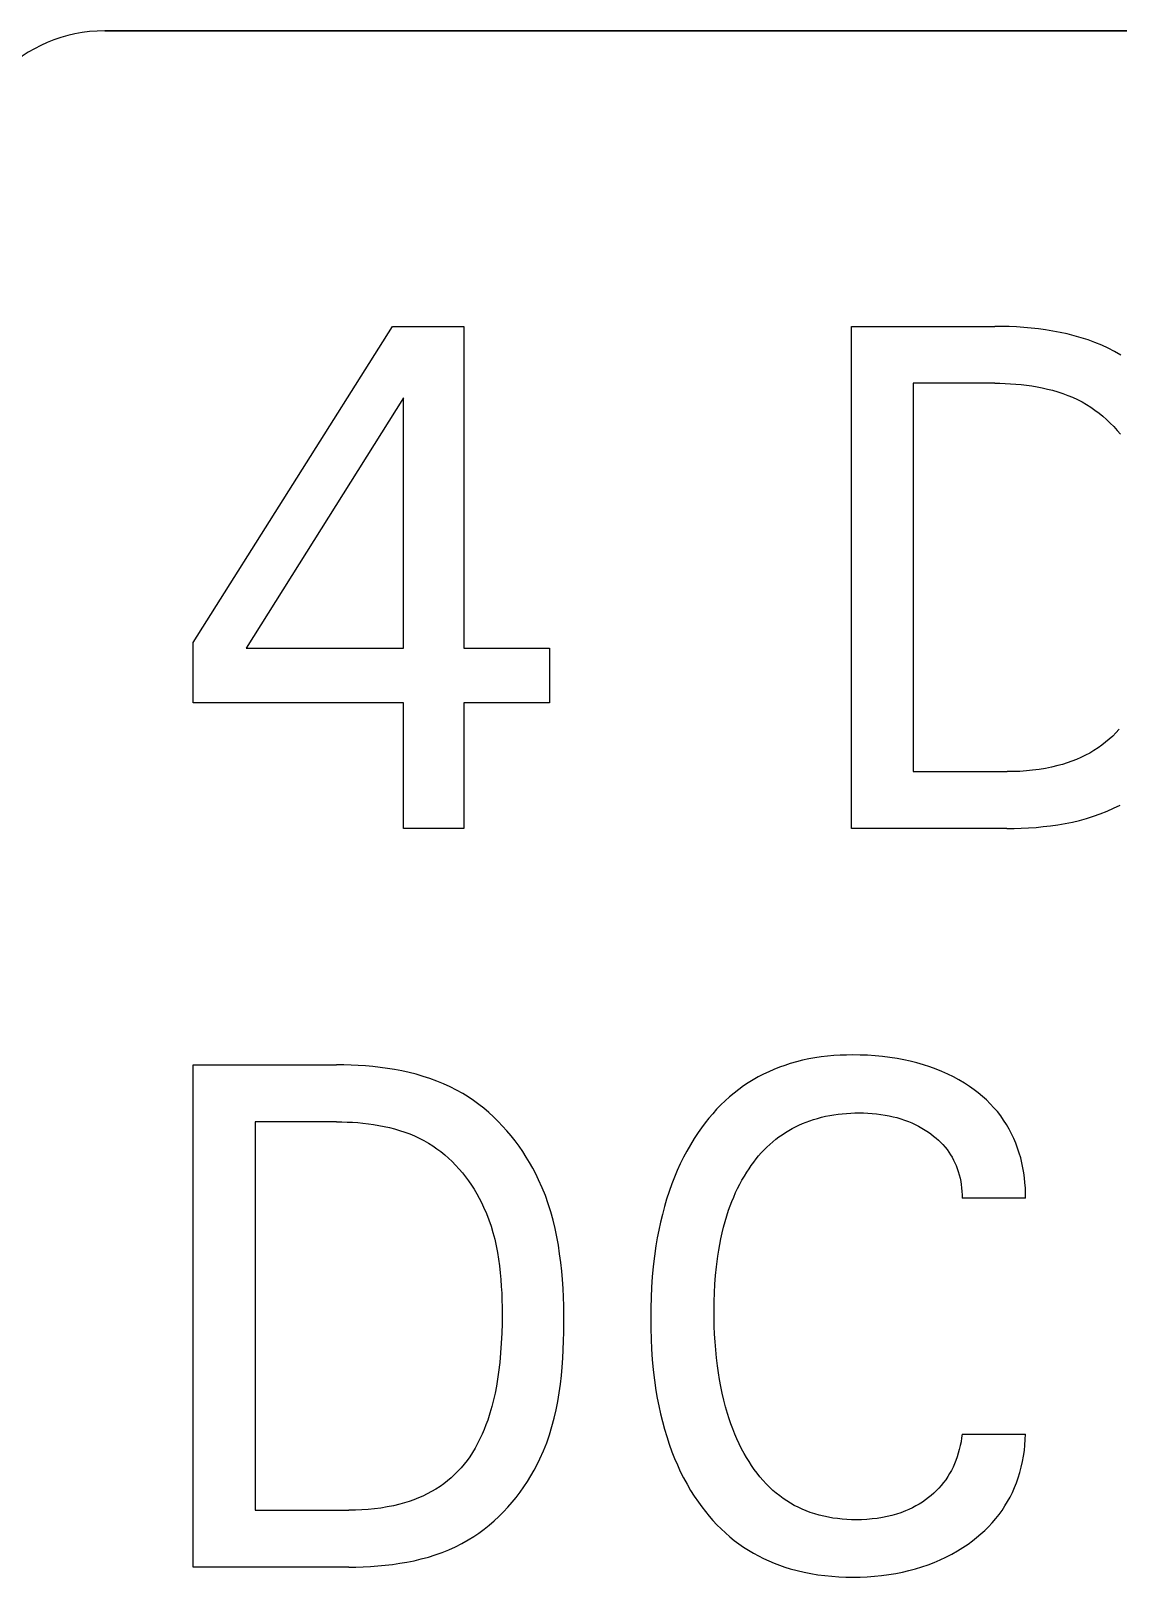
# Model space of a CAD drawing. Extents: x 10 to 656, y -396 to 292.
# Drawn here: x 285.865 to 286.61, y 117.15 to 118.21 of the extents above; entities that cross this region are included whole.
import ezdxf

# ---------------------------------------------------------------- set-up
doc = ezdxf.new("R2010")
doc.units = 0
doc.header["$LTSCALE"] = 5
doc.header["$MEASUREMENT"] = 0
doc.layers.get('0').update_dxf_attribs({"linetype": 'CONTINUOUS'})

msp = doc.modelspace()

# ---------------------------------------------------------------- linework, layer by layer
at = {"color": 7, "linetype": 'Continuous'}
for p, q in [((285.9154, 118.2098), (288.7496, 118.2098)), ((288.7496, 118.2098), (285.9154, 118.2098)), ((285.9761, 117.7908), (286.1127, 118.0073)), ((286.1127, 118.0073), (286.1616, 118.0073)), ((286.1616, 118.0073), (286.1616, 117.7869)), ((286.4272, 117.6632), (286.4272, 118.0073)), ((286.4272, 118.0073), (286.5254, 118.0073)), ((286.5303, 118.0073), (286.5254, 118.0073)), ((286.5353, 118.0072), (286.5303, 118.0073)), ((286.5403, 118.0069), (286.5353, 118.0072)), ((286.5453, 118.0066), (286.5403, 118.0069)), ((286.5503, 118.0062), (286.5453, 118.0066)), ((286.5553, 118.0056), (286.5503, 118.0062)), ((286.5603, 118.0049), (286.5553, 118.0056)), ((286.5652, 118.0041), (286.5603, 118.0049)), ((286.5702, 118.0032), (286.5652, 118.0041)), ((286.5751, 118.0021), (286.5702, 118.0032)), ((286.5799, 118.0009), (286.5751, 118.0021)), ((286.5847, 117.9995), (286.5799, 118.0009)), ((286.5894, 117.998), (286.5847, 117.9995)), ((286.5941, 117.9963), (286.5894, 117.998)), ((286.5987, 117.9944), (286.5941, 117.9963)), ((286.6032, 117.9923), (286.5987, 117.9944)), ((286.6076, 117.9901), (286.6032, 117.9923)), ((286.6119, 117.9877), (286.6076, 117.9901)), ((286.4696, 117.9683), (286.4696, 117.7022)), ((286.5254, 117.9683), (286.4696, 117.9683)), ((286.5254, 117.9683), (286.529, 117.9683)), ((286.529, 117.9683), (286.5326, 117.9682)), ((286.5326, 117.9682), (286.5362, 117.968)), ((286.5362, 117.968), (286.5399, 117.9678)), ((286.5399, 117.9678), (286.5435, 117.9674)), ((286.5435, 117.9674), (286.5472, 117.967)), ((286.5472, 117.967), (286.5508, 117.9665)), ((286.1201, 117.9583), (286.0124, 117.7869)), ((286.1201, 117.7869), (286.1201, 117.9583)), ((286.5508, 117.9665), (286.5544, 117.9659)), ((286.5544, 117.9659), (286.558, 117.9652)), ((286.558, 117.9652), (286.5616, 117.9644)), ((286.5616, 117.9644), (286.5651, 117.9635)), ((286.5651, 117.9635), (286.5686, 117.9625)), ((286.5686, 117.9625), (286.5721, 117.9613)), ((286.5721, 117.9613), (286.5755, 117.96)), ((286.5755, 117.96), (286.5788, 117.9587)), ((286.5788, 117.9587), (286.5821, 117.9571)), ((286.5821, 117.9571), (286.5853, 117.9555)), ((286.5853, 117.9555), (286.5884, 117.9537)), ((286.5884, 117.9537), (286.5913, 117.9519)), ((286.5913, 117.9519), (286.5941, 117.9499)), ((286.5941, 117.9499), (286.5969, 117.9479)), ((286.5969, 117.9479), (286.5995, 117.9457)), ((286.5995, 117.9457), (286.6021, 117.9434)), ((286.6021, 117.9434), (286.6046, 117.9411)), ((286.6046, 117.9411), (286.607, 117.9386)), ((286.607, 117.9386), (286.6094, 117.936)), ((286.6094, 117.936), (286.6116, 117.9334)), ((285.9761, 117.7493), (285.9761, 117.7908)), ((286.0124, 117.7869), (286.1201, 117.7869)), ((286.1616, 117.7869), (286.2202, 117.7869)), ((286.2202, 117.7869), (286.2202, 117.7493)), ((286.1201, 117.7493), (285.9761, 117.7493)), ((286.1201, 117.6632), (286.1201, 117.7493)), ((286.1616, 117.7493), (286.1616, 117.6632)), ((286.2202, 117.7493), (286.1616, 117.7493)), ((286.6039, 117.7244), (286.6014, 117.7223)), ((286.6063, 117.7266), (286.6039, 117.7244)), ((286.6085, 117.7289), (286.6063, 117.7266)), ((286.6107, 117.7312), (286.6085, 117.7289)), ((286.5876, 117.7134), (286.5845, 117.7119)), ((286.5905, 117.7149), (286.5876, 117.7134)), ((286.5934, 117.7167), (286.5905, 117.7149)), ((286.5963, 117.7185), (286.5934, 117.7167)), ((286.5989, 117.7203), (286.5963, 117.7185)), ((286.6014, 117.7223), (286.5989, 117.7203)), ((286.4696, 117.7022), (286.5339, 117.7022)), ((286.5383, 117.7023), (286.5339, 117.7022)), ((286.5427, 117.7024), (286.5383, 117.7023)), ((286.5471, 117.7027), (286.5427, 117.7024)), ((286.5514, 117.7031), (286.5471, 117.7027)), ((286.5558, 117.7037), (286.5514, 117.7031)), ((286.5601, 117.7044), (286.5558, 117.7037)), ((286.5644, 117.7053), (286.5601, 117.7044)), ((286.5687, 117.7063), (286.5644, 117.7053)), ((286.5719, 117.7072), (286.5687, 117.7063)), ((286.5751, 117.7082), (286.5719, 117.7072)), ((286.5783, 117.7093), (286.5751, 117.7082)), ((286.5815, 117.7106), (286.5783, 117.7093)), ((286.5845, 117.7119), (286.5815, 117.7106)), ((286.5834, 117.6688), (286.5883, 117.6701)), ((286.5883, 117.6701), (286.593, 117.6716)), ((286.593, 117.6716), (286.5977, 117.6733)), ((286.5977, 117.6733), (286.6024, 117.6751)), ((286.6024, 117.6751), (286.6069, 117.6771)), ((286.6069, 117.6771), (286.6113, 117.6793)), ((286.1616, 117.6632), (286.1201, 117.6632)), ((286.5337, 117.6632), (286.4272, 117.6632)), ((286.5337, 117.6632), (286.5387, 117.6632)), ((286.5387, 117.6632), (286.5436, 117.6634)), ((286.5436, 117.6634), (286.5486, 117.6636)), ((286.5486, 117.6636), (286.5537, 117.664)), ((286.5537, 117.664), (286.5587, 117.6645)), ((286.5587, 117.6645), (286.5637, 117.665)), ((286.5637, 117.665), (286.5687, 117.6658)), ((286.5687, 117.6658), (286.5736, 117.6666)), ((286.5736, 117.6666), (286.5786, 117.6676)), ((286.5786, 117.6676), (286.5834, 117.6688)), ((285.9761, 117.1571), (285.9761, 117.5012)), ((285.9761, 117.5012), (286.0743, 117.5012)), ((286.0792, 117.5012), (286.0743, 117.5012)), ((286.0842, 117.5011), (286.0792, 117.5012)), ((286.0892, 117.5008), (286.0842, 117.5011)), ((286.0942, 117.5005), (286.0892, 117.5008)), ((286.3815, 117.5009), (286.3778, 117.4996)), ((286.3853, 117.5022), (286.3815, 117.5009)), ((286.3895, 117.5033), (286.3853, 117.5022)), ((286.3937, 117.5044), (286.3895, 117.5033)), ((286.3979, 117.5053), (286.3937, 117.5044)), ((286.4022, 117.506), (286.3979, 117.5053)), ((286.4065, 117.5067), (286.4022, 117.506)), ((286.4108, 117.5072), (286.4065, 117.5067)), ((286.4151, 117.5076), (286.4108, 117.5072)), ((286.4194, 117.5078), (286.4151, 117.5076)), ((286.4238, 117.508), (286.4194, 117.5078)), ((286.4281, 117.5081), (286.4238, 117.508)), ((286.4332, 117.508), (286.4281, 117.5081)), ((286.4383, 117.5078), (286.4332, 117.508)), ((286.4434, 117.5075), (286.4383, 117.5078)), ((286.4484, 117.5071), (286.4434, 117.5075)), ((286.4535, 117.5064), (286.4484, 117.5071)), ((286.4585, 117.5057), (286.4535, 117.5064)), ((286.463, 117.5048), (286.4585, 117.5057)), ((286.4675, 117.5038), (286.463, 117.5048)), ((286.472, 117.5027), (286.4675, 117.5038)), ((286.4765, 117.5014), (286.472, 117.5027)), ((286.4809, 117.5), (286.4765, 117.5014)), ((286.0992, 117.5001), (286.0942, 117.5005)), ((286.1042, 117.4995), (286.0992, 117.5001)), ((286.1092, 117.4988), (286.1042, 117.4995)), ((286.1141, 117.498), (286.1092, 117.4988)), ((286.1191, 117.4971), (286.1141, 117.498)), ((286.124, 117.496), (286.1191, 117.4971)), ((286.1288, 117.4948), (286.124, 117.496)), ((286.1336, 117.4934), (286.1288, 117.4948)), ((286.1383, 117.4919), (286.1336, 117.4934)), ((286.143, 117.4902), (286.1383, 117.4919)), ((286.1476, 117.4883), (286.143, 117.4902)), ((286.3599, 117.491), (286.3565, 117.489)), ((286.3633, 117.493), (286.3599, 117.491)), ((286.3669, 117.4948), (286.3633, 117.493)), ((286.3705, 117.4965), (286.3669, 117.4948)), ((286.3741, 117.4981), (286.3705, 117.4965)), ((286.3778, 117.4996), (286.3741, 117.4981)), ((286.4852, 117.4984), (286.4809, 117.5)), ((286.4892, 117.4968), (286.4852, 117.4984)), ((286.4932, 117.495), (286.4892, 117.4968)), ((286.4971, 117.4931), (286.4932, 117.495)), ((286.5009, 117.491), (286.4971, 117.4931)), ((286.5046, 117.4888), (286.5009, 117.491)), ((286.1521, 117.4862), (286.1476, 117.4883)), ((286.1565, 117.484), (286.1521, 117.4862)), ((286.1608, 117.4816), (286.1565, 117.484)), ((286.1646, 117.4793), (286.1608, 117.4816)), ((286.3468, 117.4819), (286.3436, 117.4793)), ((286.35, 117.4844), (286.3468, 117.4819)), ((286.3532, 117.4868), (286.35, 117.4844)), ((286.3565, 117.489), (286.3532, 117.4868)), ((286.5082, 117.4864), (286.5046, 117.4888)), ((286.5112, 117.4842), (286.5082, 117.4864)), ((286.5141, 117.482), (286.5112, 117.4842)), ((286.517, 117.4796), (286.5141, 117.482)), ((286.5197, 117.4772), (286.517, 117.4796)), ((286.1682, 117.4768), (286.1646, 117.4793)), ((286.1718, 117.4742), (286.1682, 117.4768)), ((286.1752, 117.4715), (286.1718, 117.4742)), ((286.1786, 117.4686), (286.1752, 117.4715)), ((286.3348, 117.4708), (286.3321, 117.4678)), ((286.3377, 117.4738), (286.3348, 117.4708)), ((286.3406, 117.4766), (286.3377, 117.4738)), ((286.3436, 117.4793), (286.3406, 117.4766)), ((286.5223, 117.4746), (286.5197, 117.4772)), ((286.5248, 117.4719), (286.5223, 117.4746)), ((286.5272, 117.4692), (286.5248, 117.4719)), ((286.5295, 117.4663), (286.5272, 117.4692)), ((286.0185, 117.4622), (286.0185, 117.1961)), ((286.0743, 117.4622), (286.0185, 117.4622)), ((286.0743, 117.4622), (286.0779, 117.4622)), ((286.0779, 117.4622), (286.0815, 117.4621)), ((286.0815, 117.4621), (286.0851, 117.4619)), ((286.0851, 117.4619), (286.0888, 117.4617)), ((286.0888, 117.4617), (286.0924, 117.4613)), ((286.0924, 117.4613), (286.0961, 117.4609)), ((286.0961, 117.4609), (286.0997, 117.4604)), ((286.0997, 117.4604), (286.1033, 117.4598)), ((286.1033, 117.4598), (286.1069, 117.4591)), ((286.1069, 117.4591), (286.1105, 117.4583)), ((286.1105, 117.4583), (286.114, 117.4574)), ((286.1819, 117.4656), (286.1786, 117.4686)), ((286.1851, 117.4625), (286.1819, 117.4656)), ((286.1881, 117.4593), (286.1851, 117.4625)), ((286.1911, 117.456), (286.1881, 117.4593)), ((286.3244, 117.4582), (286.3221, 117.4549)), ((286.3269, 117.4615), (286.3244, 117.4582)), ((286.3294, 117.4647), (286.3269, 117.4615)), ((286.3321, 117.4678), (286.3294, 117.4647)), ((286.3865, 117.4576), (286.3888, 117.4588)), ((286.3888, 117.4588), (286.3912, 117.46)), ((286.3912, 117.46), (286.3937, 117.4611)), ((286.3937, 117.4611), (286.3961, 117.4621)), ((286.3961, 117.4621), (286.3986, 117.463)), ((286.3986, 117.463), (286.4011, 117.4638)), ((286.4011, 117.4638), (286.4039, 117.4646)), ((286.4039, 117.4646), (286.4067, 117.4654)), ((286.4067, 117.4654), (286.4095, 117.466)), ((286.4095, 117.466), (286.4123, 117.4666)), ((286.4123, 117.4666), (286.4152, 117.4671)), ((286.4152, 117.4671), (286.4181, 117.4675)), ((286.4181, 117.4675), (286.4209, 117.4678)), ((286.4209, 117.4678), (286.4238, 117.468)), ((286.4238, 117.468), (286.4267, 117.4682)), ((286.4267, 117.4682), (286.4296, 117.4683)), ((286.4296, 117.4683), (286.4325, 117.4683)), ((286.4325, 117.4683), (286.4355, 117.4683)), ((286.4355, 117.4683), (286.4385, 117.4682)), ((286.4385, 117.4682), (286.4415, 117.468)), ((286.4415, 117.468), (286.4444, 117.4677)), ((286.4444, 117.4677), (286.4474, 117.4673)), ((286.4474, 117.4673), (286.4504, 117.4669)), ((286.4504, 117.4669), (286.453, 117.4663)), ((286.453, 117.4663), (286.4557, 117.4657)), ((286.4557, 117.4657), (286.4584, 117.4651)), ((286.4584, 117.4651), (286.461, 117.4643)), ((286.461, 117.4643), (286.4636, 117.4634)), ((286.4636, 117.4634), (286.4662, 117.4625)), ((286.4662, 117.4625), (286.4686, 117.4615)), ((286.4686, 117.4615), (286.4709, 117.4604)), ((286.4709, 117.4604), (286.4732, 117.4592)), ((286.4732, 117.4592), (286.4755, 117.4579)), ((286.5315, 117.4634), (286.5295, 117.4663)), ((286.5334, 117.4604), (286.5315, 117.4634)), ((286.5352, 117.4573), (286.5334, 117.4604)), ((286.114, 117.4574), (286.1175, 117.4564)), ((286.1175, 117.4564), (286.121, 117.4552)), ((286.121, 117.4552), (286.1244, 117.4539)), ((286.1244, 117.4539), (286.1277, 117.4526)), ((286.1277, 117.4526), (286.131, 117.451)), ((286.131, 117.451), (286.1342, 117.4494)), ((286.1342, 117.4494), (286.1373, 117.4476)), ((286.1373, 117.4476), (286.1402, 117.4458)), ((286.194, 117.4526), (286.1911, 117.456)), ((286.1967, 117.4491), (286.194, 117.4526)), ((286.1994, 117.4455), (286.1967, 117.4491)), ((286.3194, 117.4508), (286.3168, 117.4465)), ((286.3221, 117.4549), (286.3194, 117.4508)), ((286.3712, 117.4468), (286.3733, 117.4486)), ((286.3733, 117.4486), (286.3754, 117.4503)), ((286.3754, 117.4503), (286.3775, 117.4519)), ((286.3775, 117.4519), (286.3797, 117.4534)), ((286.3797, 117.4534), (286.3819, 117.4549)), ((286.3819, 117.4549), (286.3842, 117.4563)), ((286.3842, 117.4563), (286.3865, 117.4576)), ((286.4755, 117.4579), (286.4777, 117.4566)), ((286.4777, 117.4566), (286.4799, 117.4551)), ((286.4799, 117.4551), (286.4817, 117.4539)), ((286.4817, 117.4539), (286.4835, 117.4525)), ((286.4835, 117.4525), (286.4852, 117.4511)), ((286.4852, 117.4511), (286.4868, 117.4497)), ((286.4868, 117.4497), (286.4884, 117.4481)), ((286.4884, 117.4481), (286.4899, 117.4466)), ((286.5369, 117.4541), (286.5352, 117.4573)), ((286.5384, 117.4509), (286.5369, 117.4541)), ((286.5398, 117.4476), (286.5384, 117.4509)), ((286.5411, 117.4442), (286.5398, 117.4476)), ((286.1402, 117.4458), (286.143, 117.4438)), ((286.143, 117.4438), (286.1458, 117.4418)), ((286.1458, 117.4418), (286.1484, 117.4396)), ((286.1484, 117.4396), (286.151, 117.4373)), ((286.151, 117.4373), (286.1535, 117.435)), ((286.2019, 117.4418), (286.1994, 117.4455)), ((286.2043, 117.4381), (286.2019, 117.4418)), ((286.2066, 117.4343), (286.2043, 117.4381)), ((286.312, 117.4379), (286.3098, 117.4334)), ((286.3143, 117.4422), (286.312, 117.4379)), ((286.3168, 117.4465), (286.3143, 117.4422)), ((286.3619, 117.4368), (286.3636, 117.4389)), ((286.3636, 117.4389), (286.3654, 117.441)), ((286.3654, 117.441), (286.3673, 117.443)), ((286.3673, 117.443), (286.3692, 117.4449)), ((286.3692, 117.4449), (286.3712, 117.4468)), ((286.4899, 117.4466), (286.4914, 117.4449)), ((286.4914, 117.4449), (286.4927, 117.4432)), ((286.4927, 117.4432), (286.494, 117.4415)), ((286.494, 117.4415), (286.4951, 117.4397)), ((286.4951, 117.4397), (286.4962, 117.4379)), ((286.4962, 117.4379), (286.4972, 117.436)), ((286.5422, 117.4408), (286.5411, 117.4442)), ((286.5432, 117.4375), (286.5422, 117.4408)), ((286.544, 117.4341), (286.5432, 117.4375)), ((286.1535, 117.435), (286.1559, 117.4325)), ((286.1559, 117.4325), (286.1583, 117.4299)), ((286.1583, 117.4299), (286.1605, 117.4273)), ((286.1605, 117.4273), (286.1627, 117.4246)), ((286.2088, 117.4304), (286.2066, 117.4343)), ((286.2109, 117.4265), (286.2088, 117.4304)), ((286.2128, 117.4225), (286.2109, 117.4265)), ((286.3078, 117.4289), (286.3058, 117.4243)), ((286.3098, 117.4334), (286.3078, 117.4289)), ((286.3538, 117.4251), (286.3555, 117.4278)), ((286.3555, 117.4278), (286.357, 117.4301)), ((286.357, 117.4301), (286.3585, 117.4324)), ((286.3585, 117.4324), (286.3602, 117.4346)), ((286.3602, 117.4346), (286.3619, 117.4368)), ((286.4972, 117.436), (286.4981, 117.4341)), ((286.4981, 117.4341), (286.499, 117.4322)), ((286.499, 117.4322), (286.4997, 117.4302)), ((286.4997, 117.4302), (286.5004, 117.4282)), ((286.5004, 117.4282), (286.5011, 117.4259)), ((286.5447, 117.4307), (286.544, 117.4341)), ((286.5453, 117.4273), (286.5447, 117.4307)), ((286.5458, 117.4238), (286.5453, 117.4273)), ((286.1627, 117.4246), (286.1647, 117.4218)), ((286.1647, 117.4218), (286.1667, 117.4189)), ((286.1667, 117.4189), (286.1686, 117.416)), ((286.1686, 117.416), (286.1704, 117.413)), ((286.2152, 117.4171), (286.2128, 117.4225)), ((286.2174, 117.4117), (286.2152, 117.4171)), ((286.304, 117.4197), (286.3022, 117.4146)), ((286.3058, 117.4243), (286.304, 117.4197)), ((286.3478, 117.4137), (286.3492, 117.4166)), ((286.3492, 117.4166), (286.3506, 117.4195)), ((286.3506, 117.4195), (286.3521, 117.4223)), ((286.3521, 117.4223), (286.3538, 117.4251)), ((286.5011, 117.4259), (286.5016, 117.4237)), ((286.5016, 117.4237), (286.5021, 117.4214)), ((286.5021, 117.4214), (286.5024, 117.4192)), ((286.5024, 117.4192), (286.5027, 117.4169)), ((286.5027, 117.4169), (286.5029, 117.4146)), ((286.5461, 117.4204), (286.5458, 117.4238)), ((286.5464, 117.4169), (286.5461, 117.4204)), ((286.5465, 117.4135), (286.5464, 117.4169)), ((286.1704, 117.413), (286.1721, 117.41)), ((286.1721, 117.41), (286.1737, 117.4069)), ((286.1737, 117.4069), (286.1751, 117.4038)), ((286.2193, 117.4061), (286.2174, 117.4117)), ((286.2211, 117.4005), (286.2193, 117.4061)), ((286.3005, 117.4093), (286.299, 117.4041)), ((286.3022, 117.4146), (286.3005, 117.4093)), ((286.3441, 117.4047), (286.3453, 117.4077)), ((286.3453, 117.4077), (286.3465, 117.4107)), ((286.3465, 117.4107), (286.3478, 117.4137)), ((286.5029, 117.4146), (286.503, 117.4123)), ((286.503, 117.4123), (286.503, 117.41)), ((286.5464, 117.41), (286.503, 117.41)), ((286.5464, 117.41), (286.5465, 117.4135)), ((286.1751, 117.4038), (286.177, 117.3995)), ((286.177, 117.3995), (286.1787, 117.3951)), ((286.1787, 117.3951), (286.1802, 117.3907)), ((286.2227, 117.3949), (286.2211, 117.4005)), ((286.2241, 117.3892), (286.2227, 117.3949)), ((286.2976, 117.3988), (286.2963, 117.3934)), ((286.299, 117.4041), (286.2976, 117.3988)), ((286.3406, 117.394), (286.3417, 117.3979)), ((286.3417, 117.3979), (286.343, 117.4017)), ((286.343, 117.4017), (286.3441, 117.4047)), ((286.1802, 117.3907), (286.1815, 117.3863)), ((286.1815, 117.3863), (286.1827, 117.3818)), ((286.2253, 117.3834), (286.2241, 117.3892)), ((286.2951, 117.3881), (286.2941, 117.3827)), ((286.2963, 117.3934), (286.2951, 117.3881)), ((286.3377, 117.3821), (286.3385, 117.3861)), ((286.3385, 117.3861), (286.3395, 117.3901)), ((286.3395, 117.3901), (286.3406, 117.394)), ((286.1827, 117.3818), (286.1837, 117.3773)), ((286.1837, 117.3773), (286.1846, 117.3727)), ((286.2263, 117.3776), (286.2253, 117.3834)), ((286.2272, 117.3718), (286.2263, 117.3776)), ((286.2932, 117.3773), (286.2922, 117.3702)), ((286.2941, 117.3827), (286.2932, 117.3773)), ((286.3356, 117.3702), (286.3362, 117.3742)), ((286.3362, 117.3742), (286.3369, 117.3782)), ((286.3369, 117.3782), (286.3377, 117.3821)), ((286.1846, 117.3727), (286.1853, 117.3681)), ((286.1853, 117.3681), (286.186, 117.3635)), ((286.186, 117.3635), (286.1865, 117.3588)), ((286.228, 117.3659), (286.2272, 117.3718)), ((286.2286, 117.36), (286.228, 117.3659)), ((286.2914, 117.3632), (286.2907, 117.3561)), ((286.2922, 117.3702), (286.2914, 117.3632)), ((286.3346, 117.3628), (286.3356, 117.3702)), ((286.1865, 117.3588), (286.1869, 117.3541)), ((286.1869, 117.3541), (286.1872, 117.3495)), ((286.2291, 117.3541), (286.2286, 117.36)), ((286.2295, 117.3481), (286.2291, 117.3541)), ((286.2907, 117.3561), (286.2902, 117.349)), ((286.3336, 117.351), (286.334, 117.3569)), ((286.334, 117.3569), (286.3346, 117.3628)), ((286.1872, 117.3495), (286.1875, 117.3448)), ((286.1875, 117.3448), (286.1876, 117.3401)), ((286.2298, 117.3421), (286.2295, 117.3481)), ((286.23, 117.3362), (286.2298, 117.3421)), ((286.2899, 117.3418), (286.2897, 117.3347)), ((286.2902, 117.349), (286.2899, 117.3418)), ((286.3331, 117.3391), (286.3333, 117.3451)), ((286.3333, 117.3451), (286.3336, 117.351)), ((286.1876, 117.3401), (286.1877, 117.3354)), ((286.1877, 117.3354), (286.1877, 117.3308)), ((286.2301, 117.3302), (286.23, 117.3362)), ((286.2897, 117.3347), (286.2896, 117.3276)), ((286.3331, 117.3332), (286.3331, 117.3391)), ((286.3331, 117.3277), (286.3331, 117.3332)), ((286.1877, 117.324), (286.1875, 117.3173)), ((286.1877, 117.3308), (286.1877, 117.324)), ((286.2301, 117.3242), (286.2301, 117.3302)), ((286.2301, 117.3182), (286.2301, 117.3242)), ((286.2896, 117.3276), (286.2897, 117.3205)), ((286.2897, 117.3205), (286.2899, 117.3134)), ((286.3332, 117.3223), (286.3331, 117.3277)), ((286.3334, 117.3168), (286.3332, 117.3223)), ((286.1872, 117.3106), (286.1867, 117.3039)), ((286.1875, 117.3173), (286.1872, 117.3106)), ((286.2297, 117.3061), (286.2299, 117.3121)), ((286.2299, 117.3121), (286.2301, 117.3182)), ((286.2899, 117.3134), (286.2902, 117.3064)), ((286.3338, 117.3114), (286.3334, 117.3168)), ((286.3342, 117.3059), (286.3338, 117.3114)), ((286.1867, 117.3039), (286.1861, 117.2972)), ((286.229, 117.2942), (286.2294, 117.3002)), ((286.2294, 117.3002), (286.2297, 117.3061)), ((286.2902, 117.3064), (286.2907, 117.2993)), ((286.2907, 117.2993), (286.2914, 117.2923)), ((286.3347, 117.3005), (286.3342, 117.3059)), ((286.3354, 117.2951), (286.3347, 117.3005)), ((286.1853, 117.2906), (286.1846, 117.2859)), ((286.1861, 117.2972), (286.1853, 117.2906)), ((286.2284, 117.2883), (286.229, 117.2942)), ((286.2914, 117.2923), (286.2922, 117.2852)), ((286.336, 117.2903), (286.3354, 117.2951)), ((286.3368, 117.2856), (286.336, 117.2903)), ((286.1838, 117.2811), (286.1829, 117.2764)), ((286.1846, 117.2859), (286.1838, 117.2811)), ((286.2269, 117.2765), (286.2278, 117.2824)), ((286.2278, 117.2824), (286.2284, 117.2883)), ((286.2922, 117.2852), (286.2932, 117.2782)), ((286.2932, 117.2782), (286.2941, 117.2729)), ((286.3376, 117.2809), (286.3368, 117.2856)), ((286.3386, 117.2762), (286.3376, 117.2809)), ((286.1818, 117.2717), (286.1807, 117.2671)), ((286.1829, 117.2764), (286.1818, 117.2717)), ((286.2248, 117.2649), (286.226, 117.2706)), ((286.226, 117.2706), (286.2269, 117.2765)), ((286.2941, 117.2729), (286.2952, 117.2675)), ((286.2952, 117.2675), (286.2963, 117.2622)), ((286.3397, 117.2715), (286.3386, 117.2762)), ((286.3409, 117.2669), (286.3397, 117.2715)), ((286.1779, 117.2579), (286.1767, 117.2546)), ((286.1794, 117.2625), (286.1779, 117.2579)), ((286.1807, 117.2671), (286.1794, 117.2625)), ((286.2219, 117.2534), (286.2235, 117.2591)), ((286.2235, 117.2591), (286.2248, 117.2649)), ((286.2963, 117.2622), (286.2976, 117.2569)), ((286.2976, 117.2569), (286.299, 117.2517)), ((286.3422, 117.2623), (286.3409, 117.2669)), ((286.3434, 117.2588), (286.3422, 117.2623)), ((286.3446, 117.2552), (286.3434, 117.2588)), ((286.1741, 117.2481), (286.1726, 117.2449)), ((286.1754, 117.2513), (286.1741, 117.2481)), ((286.1767, 117.2546), (286.1754, 117.2513)), ((286.2183, 117.2423), (286.2202, 117.2478)), ((286.2202, 117.2478), (286.2219, 117.2534)), ((286.299, 117.2517), (286.3006, 117.2465)), ((286.3006, 117.2465), (286.3023, 117.2413)), ((286.3459, 117.2518), (286.3446, 117.2552)), ((286.3472, 117.2483), (286.3459, 117.2518)), ((286.3487, 117.2449), (286.3472, 117.2483)), ((286.503, 117.2483), (286.5027, 117.2457)), ((286.503, 117.2483), (286.5464, 117.2483)), ((286.5463, 117.2445), (286.5464, 117.2483)), ((286.1693, 117.2386), (286.1675, 117.2356)), ((286.171, 117.2417), (286.1693, 117.2386)), ((286.1726, 117.2449), (286.171, 117.2417)), ((286.2137, 117.2314), (286.2161, 117.2368)), ((286.2161, 117.2368), (286.2183, 117.2423)), ((286.3023, 117.2413), (286.3041, 117.2362)), ((286.3041, 117.2362), (286.3059, 117.2316)), ((286.3503, 117.2415), (286.3487, 117.2449)), ((286.3519, 117.2382), (286.3503, 117.2415)), ((286.3537, 117.2349), (286.3519, 117.2382)), ((286.5011, 117.2378), (286.5004, 117.2352)), ((286.5018, 117.2404), (286.5011, 117.2378)), ((286.5023, 117.243), (286.5018, 117.2404)), ((286.5027, 117.2457), (286.5023, 117.243)), ((286.5452, 117.2331), (286.5457, 117.2369)), ((286.5457, 117.2369), (286.5461, 117.2407)), ((286.5461, 117.2407), (286.5463, 117.2445)), ((286.1596, 117.2251), (286.1574, 117.2228)), ((286.1617, 117.2276), (286.1596, 117.2251)), ((286.1637, 117.2301), (286.1617, 117.2276)), ((286.1656, 117.2327), (286.1637, 117.2301)), ((286.1675, 117.2356), (286.1656, 117.2327)), ((286.2097, 117.2235), (286.2118, 117.2274)), ((286.2118, 117.2274), (286.2137, 117.2314)), ((286.3059, 117.2316), (286.3079, 117.2271)), ((286.3079, 117.2271), (286.3099, 117.2227)), ((286.3553, 117.2321), (286.3537, 117.2349)), ((286.357, 117.2294), (286.3553, 117.2321)), ((286.3587, 117.2267), (286.357, 117.2294)), ((286.3606, 117.224), (286.3587, 117.2267)), ((286.4968, 117.2255), (286.4957, 117.2233)), ((286.4978, 117.2278), (286.4968, 117.2255)), ((286.4987, 117.2301), (286.4978, 117.2278)), ((286.4996, 117.2326), (286.4987, 117.2301)), ((286.5004, 117.2352), (286.4996, 117.2326)), ((286.5426, 117.2219), (286.5436, 117.2256)), ((286.5436, 117.2256), (286.5445, 117.2294)), ((286.5445, 117.2294), (286.5452, 117.2331)), ((286.1503, 117.2162), (286.1478, 117.2142)), ((286.1528, 117.2183), (286.1503, 117.2162)), ((286.1552, 117.2205), (286.1528, 117.2183)), ((286.1574, 117.2228), (286.1552, 117.2205)), ((286.2027, 117.2121), (286.2052, 117.2158)), ((286.2052, 117.2158), (286.2075, 117.2196)), ((286.2075, 117.2196), (286.2097, 117.2235)), ((286.3099, 117.2227), (286.3121, 117.2183)), ((286.3121, 117.2183), (286.3145, 117.214)), ((286.3625, 117.2215), (286.3606, 117.224)), ((286.3645, 117.2189), (286.3625, 117.2215)), ((286.3666, 117.2165), (286.3645, 117.2189)), ((286.3687, 117.2141), (286.3666, 117.2165)), ((286.4904, 117.215), (286.4888, 117.2131)), ((286.4918, 117.217), (286.4904, 117.215)), ((286.4932, 117.2191), (286.4918, 117.217)), ((286.4945, 117.2212), (286.4932, 117.2191)), ((286.4957, 117.2233), (286.4945, 117.2212)), ((286.539, 117.2116), (286.5403, 117.2149)), ((286.5403, 117.2149), (286.5415, 117.2183)), ((286.5415, 117.2183), (286.5426, 117.2219)), ((286.1304, 117.2045), (286.1272, 117.2032)), ((286.1334, 117.2058), (286.1304, 117.2045)), ((286.1365, 117.2073), (286.1334, 117.2058)), ((286.1394, 117.2088), (286.1365, 117.2073)), ((286.1423, 117.2106), (286.1394, 117.2088)), ((286.1452, 117.2124), (286.1423, 117.2106)), ((286.1478, 117.2142), (286.1452, 117.2124)), ((286.1946, 117.2015), (286.1975, 117.2049)), ((286.1975, 117.2049), (286.2002, 117.2085)), ((286.2002, 117.2085), (286.2027, 117.2121)), ((286.3145, 117.214), (286.3169, 117.2097)), ((286.3169, 117.2097), (286.3195, 117.2056)), ((286.3195, 117.2056), (286.3223, 117.2015)), ((286.371, 117.2119), (286.3687, 117.2141)), ((286.3734, 117.2097), (286.371, 117.2119)), ((286.3756, 117.2078), (286.3734, 117.2097)), ((286.378, 117.2059), (286.3756, 117.2078)), ((286.3804, 117.2041), (286.378, 117.2059)), ((286.3829, 117.2025), (286.3804, 117.2041)), ((286.4799, 117.2047), (286.4779, 117.2032)), ((286.4818, 117.2062), (286.4799, 117.2047)), ((286.4837, 117.2078), (286.4818, 117.2062)), ((286.4855, 117.2095), (286.4837, 117.2078)), ((286.4872, 117.2113), (286.4855, 117.2095)), ((286.4888, 117.2131), (286.4872, 117.2113)), ((286.5342, 117.202), (286.5359, 117.2051)), ((286.5359, 117.2051), (286.5375, 117.2083)), ((286.5375, 117.2083), (286.539, 117.2116)), ((286.0185, 117.1961), (286.0828, 117.1961)), ((286.0872, 117.1962), (286.0828, 117.1961)), ((286.0916, 117.1963), (286.0872, 117.1962)), ((286.096, 117.1966), (286.0916, 117.1963)), ((286.1003, 117.197), (286.096, 117.1966)), ((286.1047, 117.1976), (286.1003, 117.197)), ((286.109, 117.1983), (286.1047, 117.1976)), ((286.1133, 117.1992), (286.109, 117.1983)), ((286.1176, 117.2002), (286.1133, 117.1992)), ((286.1208, 117.2011), (286.1176, 117.2002)), ((286.124, 117.2021), (286.1208, 117.2011)), ((286.1272, 117.2032), (286.124, 117.2021)), ((286.1855, 117.1917), (286.1887, 117.1949)), ((286.1887, 117.1949), (286.1917, 117.1981)), ((286.1917, 117.1981), (286.1946, 117.2015)), ((286.3223, 117.2015), (286.3247, 117.1983)), ((286.3247, 117.1983), (286.3271, 117.1951)), ((286.3271, 117.1951), (286.3297, 117.192)), ((286.3854, 117.2009), (286.3829, 117.2025)), ((286.388, 117.1994), (286.3854, 117.2009)), ((286.3907, 117.1981), (286.388, 117.1994)), ((286.3934, 117.1968), (286.3907, 117.1981)), ((286.3962, 117.1956), (286.3934, 117.1968)), ((286.399, 117.1946), (286.3962, 117.1956)), ((286.402, 117.1936), (286.399, 117.1946)), ((286.4051, 117.1927), (286.402, 117.1936)), ((286.458, 117.1934), (286.4548, 117.1925)), ((286.4611, 117.1944), (286.458, 117.1934)), ((286.4642, 117.1956), (286.4611, 117.1944)), ((286.4666, 117.1966), (286.4642, 117.1956)), ((286.469, 117.1978), (286.4666, 117.1966)), ((286.4713, 117.199), (286.469, 117.1978)), ((286.4736, 117.2003), (286.4713, 117.199)), ((286.4758, 117.2017), (286.4736, 117.2003)), ((286.4779, 117.2032), (286.4758, 117.2017)), ((286.5284, 117.1931), (286.5305, 117.196)), ((286.5305, 117.196), (286.5324, 117.199)), ((286.5324, 117.199), (286.5342, 117.202)), ((286.1719, 117.1804), (286.1755, 117.183)), ((286.1755, 117.183), (286.1789, 117.1858)), ((286.1789, 117.1858), (286.1823, 117.1887)), ((286.1823, 117.1887), (286.1855, 117.1917)), ((286.3297, 117.192), (286.3323, 117.189)), ((286.3323, 117.189), (286.335, 117.1861)), ((286.335, 117.1861), (286.3378, 117.1833)), ((286.3378, 117.1833), (286.3408, 117.1806)), ((286.4082, 117.1919), (286.4051, 117.1927)), ((286.4114, 117.1913), (286.4082, 117.1919)), ((286.4145, 117.1907), (286.4114, 117.1913)), ((286.4177, 117.1903), (286.4145, 117.1907)), ((286.4209, 117.1899), (286.4177, 117.1903)), ((286.4241, 117.1897), (286.4209, 117.1899)), ((286.4273, 117.1896), (286.4241, 117.1897)), ((286.4305, 117.1895), (286.4273, 117.1896)), ((286.4341, 117.1896), (286.4305, 117.1895)), ((286.4377, 117.1898), (286.4341, 117.1896)), ((286.4413, 117.1901), (286.4377, 117.1898)), ((286.4448, 117.1905), (286.4413, 117.1901)), ((286.4484, 117.1911), (286.4448, 117.1905)), ((286.4516, 117.1917), (286.4484, 117.1911)), ((286.4548, 117.1925), (286.4516, 117.1917)), ((286.5186, 117.1822), (286.5212, 117.1848)), ((286.5212, 117.1848), (286.5237, 117.1875)), ((286.5237, 117.1875), (286.5261, 117.1903)), ((286.5261, 117.1903), (286.5284, 117.1931)), ((286.1558, 117.171), (286.1602, 117.1732)), ((286.1602, 117.1732), (286.1646, 117.1757)), ((286.1646, 117.1757), (286.1683, 117.178)), ((286.1683, 117.178), (286.1719, 117.1804)), ((286.3408, 117.1806), (286.3438, 117.1779)), ((286.3438, 117.1779), (286.3469, 117.1754)), ((286.3469, 117.1754), (286.3501, 117.173)), ((286.3501, 117.173), (286.3533, 117.1708)), ((286.5035, 117.1705), (286.5071, 117.1729)), ((286.5071, 117.1729), (286.5101, 117.1751)), ((286.5101, 117.1751), (286.513, 117.1774)), ((286.513, 117.1774), (286.5158, 117.1798)), ((286.5158, 117.1798), (286.5186, 117.1822)), ((286.1225, 117.1605), (286.1275, 117.1615)), ((286.1275, 117.1615), (286.1323, 117.1627)), ((286.1323, 117.1627), (286.1372, 117.164)), ((286.1372, 117.164), (286.1419, 117.1655)), ((286.1419, 117.1655), (286.1466, 117.1672)), ((286.1466, 117.1672), (286.1513, 117.169)), ((286.1513, 117.169), (286.1558, 117.171)), ((286.3533, 117.1708), (286.3566, 117.1687)), ((286.3566, 117.1687), (286.36, 117.1667)), ((286.36, 117.1667), (286.3634, 117.1648)), ((286.3634, 117.1648), (286.367, 117.163)), ((286.367, 117.163), (286.3705, 117.1614)), ((286.484, 117.1603), (286.4881, 117.1621)), ((286.4881, 117.1621), (286.492, 117.164)), ((286.492, 117.164), (286.4959, 117.166)), ((286.4959, 117.166), (286.4998, 117.1682)), ((286.4998, 117.1682), (286.5035, 117.1705)), ((286.0826, 117.1571), (285.9761, 117.1571)), ((286.0826, 117.1571), (286.0876, 117.1571)), ((286.0876, 117.1571), (286.0925, 117.1573)), ((286.0925, 117.1573), (286.0975, 117.1575)), ((286.0975, 117.1575), (286.1026, 117.1579)), ((286.1026, 117.1579), (286.1076, 117.1584)), ((286.1076, 117.1584), (286.1126, 117.1589)), ((286.1126, 117.1589), (286.1176, 117.1597)), ((286.1176, 117.1597), (286.1225, 117.1605)), ((286.3705, 117.1614), (286.3742, 117.1598)), ((286.3742, 117.1598), (286.3779, 117.1584)), ((286.3779, 117.1584), (286.3816, 117.1571)), ((286.3816, 117.1571), (286.3853, 117.156)), ((286.3853, 117.156), (286.39, 117.1547)), ((286.39, 117.1547), (286.3947, 117.1536)), ((286.3947, 117.1536), (286.3994, 117.1527)), ((286.3994, 117.1527), (286.4041, 117.1519)), ((286.4041, 117.1519), (286.4089, 117.1513)), ((286.4089, 117.1513), (286.4137, 117.1508)), ((286.443, 117.1509), (286.4479, 117.1513)), ((286.4479, 117.1513), (286.4528, 117.152)), ((286.4528, 117.152), (286.4577, 117.1528)), ((286.4577, 117.1528), (286.4622, 117.1537)), ((286.4622, 117.1537), (286.4666, 117.1547)), ((286.4666, 117.1547), (286.471, 117.1559)), ((286.471, 117.1559), (286.4754, 117.1572)), ((286.4754, 117.1572), (286.4798, 117.1587)), ((286.4798, 117.1587), (286.484, 117.1603)), ((286.4137, 117.1508), (286.4185, 117.1505)), ((286.4185, 117.1505), (286.4233, 117.1503)), ((286.4233, 117.1503), (286.4281, 117.1503)), ((286.4281, 117.1503), (286.4331, 117.1503)), ((286.4331, 117.1503), (286.438, 117.1505)), ((286.438, 117.1505), (286.443, 117.1509))]:
    msp.add_line(p, q, dxfattribs=at)
msp.add_arc((285.9154, 118.1086), 0.1012, 90, 180, dxfattribs=at)
msp.add_arc((285.9154, 118.1086), 0.1012, 90, 180, dxfattribs=at)

doc.saveas('drawing.dxf')
